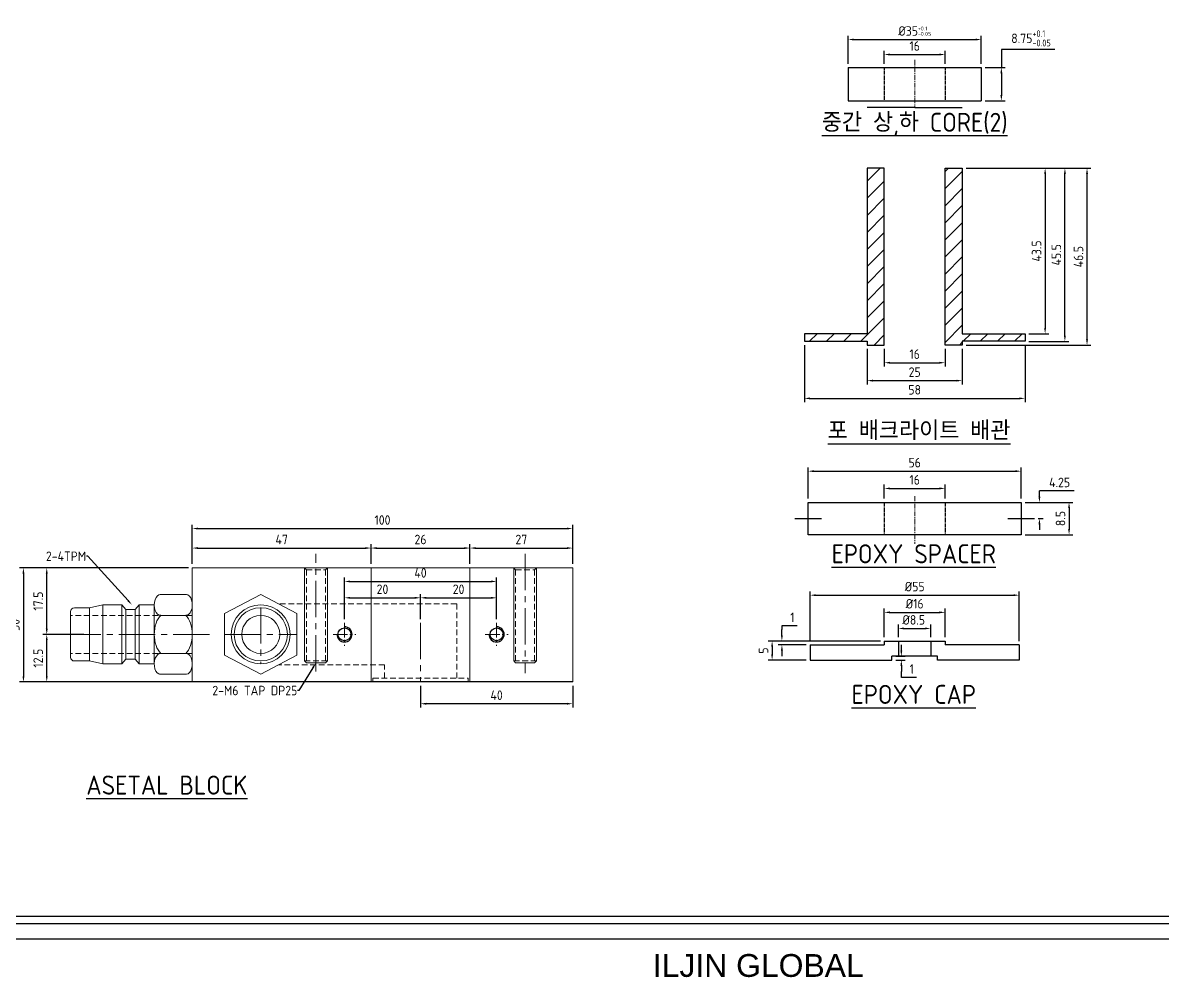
# Model space of a CAD drawing. Header units: inches. Extents: x 0 to 3212, y -602 to 1112.
# Drawn here: x 226.7 to 526.2, y 9.9 to 260.8 of the extents above; entities that cross this region are included whole.
import ezdxf
from ezdxf import colors
from ezdxf.entities.mleader import LeaderData, LeaderLine
from ezdxf.math import Vec2, Vec3

# ---------------------------------------------------------------- set-up
doc = ezdxf.new("R2010")
doc.units = ezdxf.units.IN
for name, pattern in [('CENTER', [2, 1.25, -0.25, 0.25, -0.25]), ('CENTER2', [28.575, 19.05, -3.175, 3.175, -3.175]), ('DASHED', [0.75, 0.5, -0.25]), ('HIDDEN', [0.375, 0.25, -0.125])]:
    doc.linetypes.add(name, pattern=pattern)
doc.layers.add('03_Center', color=1, linetype='CENTER', lineweight=13)
for name, color, linetype in [('______', 7, 'Continuous'), ('도면', 3, 'Continuous'), ('도면 표제', 7, 'Continuous'), ('숨은선', 2, 'HIDDEN')]:
    doc.layers.add(name, color=color, linetype=linetype)
doc.styles.add('ISO', font='isocp.shx')
doc.styles.add('ISOCP', font='isocp.shx')
doc.styles.get("Standard").update_dxf_attribs({"font": 'arial.ttf'})
doc.dimstyles.new('ILJINGLOBAL', dxfattribs={"dimtxt": 2.5, "dimasz": 1.5, "dimexe": 1, "dimexo": 1, "dimgap": 1, "dimtad": 1, "dimtoh": 1, "dimzin": 9, "dimdsep": 46, "dimtxsty": 'ISOCP', "dimcen": 0, "dimclrd": 1, "dimclre": 1, "dimclrt": 2, "dimazin": 2, "dimtm": 1e-09, "dimtfac": 1, "dimtofl": 0, "dimtmove": 1, "dimatfit": 3, "dimfxl": 1, "dimtolj": 1, "dimtzin": 0, "dimarcsym": 0})

# ---------------------------------------------------------------- blocks, each defined once
blk = doc.blocks.new('*D74')
at = {"color": 1, "lineweight": -2, "transparency": 16777216}
for p, q in [((453.12, 99.27), (453.12, 106.81)), ((454.62, 105.81), (467.62, 105.81)), ((469.12, 99.27), (469.12, 106.81))]:
    blk.add_line(p, q, dxfattribs=at)
at = {"color": 1, "transparency": 16777216}
for points in [[(454.62, 106.06), (454.62, 105.56), (453.12, 105.81)], [(467.62, 106.06), (467.62, 105.56), (469.12, 105.81)]]:
    blk.add_solid(points, dxfattribs=at)
at = {"layer": 'Defpoints', "color": 0, "transparency": 16777216}
for p in [(469.12, 105.81), (453.12, 98.27), (469.12, 98.27)]:
    blk.add_point(p, dxfattribs=at)
at = {"color": 2, "transparency": 16777216, "insert": (461.12, 108.06), "char_height": 2.5, "attachment_point": 5, "style": 'ISOCP'}
blk.add_mtext('\\A1;%%C16', dxfattribs=at)
blk = doc.blocks.new('*D75')
at = {"color": 1, "lineweight": -2, "transparency": 16777216}
for p, q in [((456.84, 99.27), (456.84, 102.58)), ((465.34, 99.27), (465.34, 102.58)), ((458.34, 101.58), (463.84, 101.58))]:
    blk.add_line(p, q, dxfattribs=at)
at = {"color": 1, "transparency": 16777216}
for points in [[(458.34, 101.83), (458.34, 101.33), (456.84, 101.58)], [(463.84, 101.83), (463.84, 101.33), (465.34, 101.58)]]:
    blk.add_solid(points, dxfattribs=at)
at = {"layer": 'Defpoints', "color": 0, "transparency": 16777216}
for p in [(465.34, 101.58), (456.84, 98.27), (465.34, 98.27)]:
    blk.add_point(p, dxfattribs=at)
at = {"color": 2, "transparency": 16777216, "insert": (460.87, 103.83), "char_height": 2.5, "attachment_point": 5, "style": 'ISOCP'}
blk.add_mtext('\\A1;%%C8.5', dxfattribs=at)
blk = doc.blocks.new('*D76')
at = {"color": 1, "lineweight": -2, "transparency": 16777216}
for p, q in [((433.62, 98.27), (433.62, 111.32)), ((488.62, 98.27), (488.62, 111.32)), ((435.12, 110.32), (487.12, 110.32))]:
    blk.add_line(p, q, dxfattribs=at)
at = {"color": 1, "transparency": 16777216}
for points in [[(435.12, 110.57), (435.12, 110.07), (433.62, 110.32)], [(487.12, 110.57), (487.12, 110.07), (488.62, 110.32)]]:
    blk.add_solid(points, dxfattribs=at)
at = {"layer": 'Defpoints', "color": 0, "transparency": 16777216}
for p in [(488.62, 110.32), (433.62, 97.27), (488.62, 97.27)]:
    blk.add_point(p, dxfattribs=at)
at = {"color": 2, "transparency": 16777216, "insert": (461.12, 112.57), "char_height": 2.5, "attachment_point": 5, "style": 'ISOCP'}
blk.add_mtext('\\A1;%%C55', dxfattribs=at)
blk = doc.blocks.new('*D77')
at = {"color": 1, "lineweight": -2, "transparency": 16777216}
for p, q in [((430.21, 102.24), (426.21, 102.24)), ((426.21, 102.24), (426.21, 101.27)), ((426.21, 99.77), (426.21, 101.27)), ((450.62, 98.27), (425.21, 98.27)), ((432.62, 97.27), (425.21, 97.27)), ((426.21, 95.77), (426.21, 94.27))]:
    blk.add_line(p, q, dxfattribs=at)
at = {"color": 1, "transparency": 16777216}
for points in [[(425.96, 99.77), (426.46, 99.77), (426.21, 98.27)], [(425.96, 95.77), (426.46, 95.77), (426.21, 97.27)]]:
    blk.add_solid(points, dxfattribs=at)
at = {"layer": 'Defpoints', "color": 0, "transparency": 16777216}
for p in [(426.21, 97.27), (433.62, 97.27), (451.62, 98.27)]:
    blk.add_point(p, dxfattribs=at)
at = {"color": 2, "transparency": 16777216, "insert": (428.96, 104.49), "char_height": 2.5, "attachment_point": 5, "style": 'ISOCP'}
blk.add_mtext('\\A1;1', dxfattribs=at)
blk = doc.blocks.new('*D78')
at = {"color": 1, "lineweight": -2, "transparency": 16777216}
for p, q in [((452.12, 98.27), (422.64, 98.27)), ((423.64, 96.77), (423.64, 94.77)), ((432.62, 93.27), (422.64, 93.27))]:
    blk.add_line(p, q, dxfattribs=at)
at = {"color": 1, "transparency": 16777216}
for points in [[(423.39, 96.77), (423.89, 96.77), (423.64, 98.27)], [(423.39, 94.77), (423.89, 94.77), (423.64, 93.27)]]:
    blk.add_solid(points, dxfattribs=at)
at = {"layer": 'Defpoints', "color": 0, "transparency": 16777216}
for p in [(453.12, 98.27), (423.64, 93.27), (433.62, 93.27)]:
    blk.add_point(p, dxfattribs=at)
at = {"color": 2, "transparency": 16777216, "insert": (421.39, 95.77), "char_height": 2.5, "attachment_point": 5, "rotation": 90, "style": 'ISOCP'}
blk.add_mtext('\\A1;5', dxfattribs=at)
blk = doc.blocks.new('*D127')
at = {"color": 1, "lineweight": -2, "transparency": 16777216}
for p, q in [((238.61, 100.02), (231.95, 100.02)), ((232.95, 89.02), (232.95, 98.52)), ((275.34, 87.52), (231.95, 87.52))]:
    blk.add_line(p, q, dxfattribs=at)
at = {"color": 1, "transparency": 16777216}
for points in [[(232.7, 98.52), (233.2, 98.52), (232.95, 100.02)], [(232.7, 89.02), (233.2, 89.02), (232.95, 87.52)]]:
    blk.add_solid(points, dxfattribs=at)
at = {"layer": 'Defpoints', "color": 0, "transparency": 16777216}
for p in [(232.95, 100.02), (239.61, 100.02), (276.34, 87.52)]:
    blk.add_point(p, dxfattribs=at)
at = {"color": 2, "transparency": 16777216, "insert": (230.7, 93.77), "char_height": 2.5, "attachment_point": 5, "rotation": 90, "style": 'ISOCP'}
blk.add_mtext('\\A1;12.5', dxfattribs=at)
blk = doc.blocks.new('*D128')
at = {"color": 1, "lineweight": -2, "transparency": 16777216}
for p, q in [((311.21, 104.02), (311.21, 114.93)), ((312.71, 113.93), (349.71, 113.93)), ((351.21, 104.02), (351.21, 114.93))]:
    blk.add_line(p, q, dxfattribs=at)
at = {"color": 1, "transparency": 16777216}
for points in [[(312.71, 114.18), (312.71, 113.68), (311.21, 113.93)], [(349.71, 114.18), (349.71, 113.68), (351.21, 113.93)]]:
    blk.add_solid(points, dxfattribs=at)
at = {"layer": 'Defpoints', "color": 0, "transparency": 16777216}
for p in [(351.21, 113.93), (311.21, 103.02), (351.21, 103.02)]:
    blk.add_point(p, dxfattribs=at)
at = {"color": 2, "transparency": 16777216, "insert": (331.21, 116.18), "char_height": 2.5, "attachment_point": 5, "style": 'ISOCP'}
blk.add_mtext('\\A1;40', dxfattribs=at)
blk = doc.blocks.new('*D129')
at = {"color": 1, "lineweight": -2, "transparency": 16777216}
for p, q in [((311.21, 104.02), (311.21, 110.63)), ((312.71, 109.63), (329.71, 109.63)), ((331.21, 104.02), (331.21, 110.63))]:
    blk.add_line(p, q, dxfattribs=at)
at = {"color": 1, "transparency": 16777216}
for points in [[(312.71, 109.88), (312.71, 109.38), (311.21, 109.63)], [(329.71, 109.88), (329.71, 109.38), (331.21, 109.63)]]:
    blk.add_solid(points, dxfattribs=at)
at = {"layer": 'Defpoints', "color": 0, "transparency": 16777216}
for p in [(331.21, 109.63), (311.21, 103.02), (331.21, 103.02)]:
    blk.add_point(p, dxfattribs=at)
at = {"color": 2, "transparency": 16777216, "insert": (321.21, 111.88), "char_height": 2.5, "attachment_point": 5, "style": 'ISOCP'}
blk.add_mtext('\\A1;20', dxfattribs=at)
blk = doc.blocks.new('*D130')
at = {"color": 1, "lineweight": -2, "transparency": 16777216}
for p, q in [((331.21, 105.02), (331.21, 110.63)), ((332.71, 109.63), (349.71, 109.63)), ((351.21, 104.02), (351.21, 110.63))]:
    blk.add_line(p, q, dxfattribs=at)
at = {"color": 1, "transparency": 16777216}
for points in [[(332.71, 109.88), (332.71, 109.38), (331.21, 109.63)], [(349.71, 109.88), (349.71, 109.38), (351.21, 109.63)]]:
    blk.add_solid(points, dxfattribs=at)
at = {"layer": 'Defpoints', "color": 0, "transparency": 16777216}
for p in [(351.21, 109.63), (331.21, 104.02), (351.21, 103.02)]:
    blk.add_point(p, dxfattribs=at)
at = {"color": 2, "transparency": 16777216, "insert": (341.21, 111.88), "char_height": 2.5, "attachment_point": 5, "style": 'ISOCP'}
blk.add_mtext('\\A1;20', dxfattribs=at)
blk = doc.blocks.new('*D131')
at = {"color": 1, "lineweight": -2, "transparency": 16777216}
for p, q in [((270.21, 117.52), (231.95, 117.52)), ((232.95, 101.52), (232.95, 116.02)), ((242.73, 100.02), (231.95, 100.02))]:
    blk.add_line(p, q, dxfattribs=at)
at = {"color": 1, "transparency": 16777216}
for points in [[(232.7, 116.02), (233.2, 116.02), (232.95, 117.52)], [(232.7, 101.52), (233.2, 101.52), (232.95, 100.02)]]:
    blk.add_solid(points, dxfattribs=at)
at = {"layer": 'Defpoints', "color": 0, "transparency": 16777216}
for p in [(232.95, 117.52), (271.21, 117.52), (243.73, 100.02)]:
    blk.add_point(p, dxfattribs=at)
at = {"color": 2, "transparency": 16777216, "insert": (230.7, 108.77), "char_height": 2.5, "attachment_point": 5, "rotation": 90, "style": 'ISOCP'}
blk.add_mtext('\\A1;17.5', dxfattribs=at)
blk = doc.blocks.new('*D132')
at = {"color": 1, "lineweight": -2, "transparency": 16777216}
for p, q in [((270.21, 117.52), (225.82, 117.52)), ((226.82, 116.02), (226.82, 89.02)), ((270.21, 87.52), (225.82, 87.52))]:
    blk.add_line(p, q, dxfattribs=at)
at = {"color": 1, "transparency": 16777216}
for points in [[(226.57, 116.02), (227.07, 116.02), (226.82, 117.52)], [(226.57, 89.02), (227.07, 89.02), (226.82, 87.52)]]:
    blk.add_solid(points, dxfattribs=at)
at = {"layer": 'Defpoints', "color": 0, "transparency": 16777216}
for p in [(271.21, 117.52), (226.82, 87.52), (271.21, 87.52)]:
    blk.add_point(p, dxfattribs=at)
at = {"color": 2, "transparency": 16777216, "insert": (224.57, 102.52), "char_height": 2.5, "attachment_point": 5, "rotation": 90, "style": 'ISOCP'}
blk.add_mtext('\\A1;30', dxfattribs=at)
blk = doc.blocks.new('*D136')
at = {"color": 1, "lineweight": -2, "transparency": 16777216}
for p, q in [((331.21, 86.52), (331.21, 80.79)), ((371.21, 86.52), (371.21, 80.79)), ((369.71, 81.79), (332.71, 81.79))]:
    blk.add_line(p, q, dxfattribs=at)
at = {"color": 1, "transparency": 16777216}
for points in [[(332.71, 82.04), (332.71, 81.54), (331.21, 81.79)], [(369.71, 82.04), (369.71, 81.54), (371.21, 81.79)]]:
    blk.add_solid(points, dxfattribs=at)
at = {"layer": 'Defpoints', "color": 0, "transparency": 16777216}
for p in [(331.21, 87.52), (371.21, 87.52), (331.21, 81.79)]:
    blk.add_point(p, dxfattribs=at)
at = {"color": 2, "transparency": 16777216, "insert": (351.21, 84.04), "char_height": 2.5, "attachment_point": 5, "style": 'ISOCP'}
blk.add_mtext('\\A1;40', dxfattribs=at)
blk = doc.blocks.new('*D137')
at = {"color": 1, "lineweight": -2, "transparency": 16777216}
for p, q in [((271.21, 118.52), (271.21, 123.71)), ((318.21, 118.52), (318.21, 123.71)), ((272.71, 122.71), (316.71, 122.71))]:
    blk.add_line(p, q, dxfattribs=at)
at = {"color": 1, "transparency": 16777216}
for points in [[(272.71, 122.96), (272.71, 122.46), (271.21, 122.71)], [(316.71, 122.96), (316.71, 122.46), (318.21, 122.71)]]:
    blk.add_solid(points, dxfattribs=at)
at = {"layer": 'Defpoints', "color": 0, "transparency": 16777216}
for p in [(318.21, 122.71), (271.21, 117.52), (318.21, 117.52)]:
    blk.add_point(p, dxfattribs=at)
at = {"color": 2, "transparency": 16777216, "insert": (294.71, 124.96), "char_height": 2.5, "attachment_point": 5, "style": 'ISOCP'}
blk.add_mtext('\\A1;47', dxfattribs=at)
blk = doc.blocks.new('*D138')
at = {"color": 1, "lineweight": -2, "transparency": 16777216}
for p, q in [((318.21, 118.52), (318.21, 123.71)), ((344.21, 118.52), (344.21, 123.71)), ((319.71, 122.71), (342.71, 122.71))]:
    blk.add_line(p, q, dxfattribs=at)
at = {"color": 1, "transparency": 16777216}
for points in [[(319.71, 122.96), (319.71, 122.46), (318.21, 122.71)], [(342.71, 122.96), (342.71, 122.46), (344.21, 122.71)]]:
    blk.add_solid(points, dxfattribs=at)
at = {"layer": 'Defpoints', "color": 0, "transparency": 16777216}
for p in [(344.21, 122.71), (318.21, 117.52), (344.21, 117.52)]:
    blk.add_point(p, dxfattribs=at)
at = {"color": 2, "transparency": 16777216, "insert": (331.21, 124.96), "char_height": 2.5, "attachment_point": 5, "style": 'ISOCP'}
blk.add_mtext('\\A1;26', dxfattribs=at)
blk = doc.blocks.new('*D139')
at = {"color": 1, "lineweight": -2, "transparency": 16777216}
for p, q in [((344.21, 118.52), (344.21, 123.71)), ((371.21, 118.52), (371.21, 123.71)), ((345.71, 122.71), (369.71, 122.71))]:
    blk.add_line(p, q, dxfattribs=at)
at = {"color": 1, "transparency": 16777216}
for points in [[(345.71, 122.96), (345.71, 122.46), (344.21, 122.71)], [(369.71, 122.96), (369.71, 122.46), (371.21, 122.71)]]:
    blk.add_solid(points, dxfattribs=at)
at = {"layer": 'Defpoints', "color": 0, "transparency": 16777216}
for p in [(371.21, 122.71), (344.21, 117.52), (371.21, 117.52)]:
    blk.add_point(p, dxfattribs=at)
at = {"color": 2, "transparency": 16777216, "insert": (357.71, 124.96), "char_height": 2.5, "attachment_point": 5, "style": 'ISOCP'}
blk.add_mtext('\\A1;27', dxfattribs=at)
blk = doc.blocks.new('*D140')
at = {"color": 1, "lineweight": -2, "transparency": 16777216}
for p, q in [((271.21, 118.52), (271.21, 128.83)), ((371.21, 118.52), (371.21, 128.83)), ((272.71, 127.83), (369.71, 127.83))]:
    blk.add_line(p, q, dxfattribs=at)
at = {"color": 1, "transparency": 16777216}
for points in [[(272.71, 128.08), (272.71, 127.58), (271.21, 127.83)], [(369.71, 128.08), (369.71, 127.58), (371.21, 127.83)]]:
    blk.add_solid(points, dxfattribs=at)
at = {"layer": 'Defpoints', "color": 0, "transparency": 16777216}
for p in [(371.21, 127.83), (271.21, 117.52), (371.21, 117.52)]:
    blk.add_point(p, dxfattribs=at)
at = {"color": 2, "transparency": 16777216, "insert": (321.21, 130.08), "char_height": 2.5, "attachment_point": 5, "style": 'ISOCP'}
blk.add_mtext('\\A1;100', dxfattribs=at)
blk = doc.blocks.new('*D225')
at = {"color": 1, "lineweight": -2, "transparency": 16777216}
for p, q in [((443.62, 250), (443.62, 257.36)), ((445.12, 256.36), (477.12, 256.36)), ((478.62, 250), (478.62, 257.36))]:
    blk.add_line(p, q, dxfattribs=at)
at = {"color": 1, "transparency": 16777216}
for points in [[(445.12, 256.61), (445.12, 256.11), (443.62, 256.36)], [(477.12, 256.61), (477.12, 256.11), (478.62, 256.36)]]:
    blk.add_solid(points, dxfattribs=at)
at = {"layer": 'Defpoints', "color": 0, "transparency": 16777216}
for p in [(478.62, 256.36), (443.62, 249), (478.62, 249)]:
    blk.add_point(p, dxfattribs=at)
at = {"color": 2, "transparency": 16777216, "insert": (461.12, 258.61), "char_height": 2.5, "attachment_point": 5, "style": 'ISOCP'}
blk.add_mtext('\\A1;%%c35{\\H1.000000;\\S+0.1^ -0.05;}', dxfattribs=at)
blk = doc.blocks.new('*D226')
at = {"color": 1, "lineweight": -2, "transparency": 16777216}
for p, q in [((453.12, 250), (453.12, 253.42)), ((454.62, 252.42), (467.62, 252.42)), ((469.12, 250), (469.12, 253.42))]:
    blk.add_line(p, q, dxfattribs=at)
at = {"color": 1, "transparency": 16777216}
for points in [[(454.62, 252.67), (454.62, 252.17), (453.12, 252.42)], [(467.62, 252.67), (467.62, 252.17), (469.12, 252.42)]]:
    blk.add_solid(points, dxfattribs=at)
at = {"layer": 'Defpoints', "color": 0, "transparency": 16777216}
for p in [(469.12, 252.42), (453.12, 249), (469.12, 249)]:
    blk.add_point(p, dxfattribs=at)
at = {"color": 2, "transparency": 16777216, "insert": (461.12, 254.67), "char_height": 2.5, "attachment_point": 5, "style": 'ISOCP'}
blk.add_mtext('\\A1;16', dxfattribs=at)
blk = doc.blocks.new('*D227')
at = {"color": 1, "lineweight": -2, "transparency": 16777216}
for p, q in [((498, 253.77), (483.9, 253.77)), ((483.9, 253.77), (483.9, 249)), ((479.62, 249), (484.9, 249)), ((483.9, 247.5), (483.9, 241.75)), ((479.62, 240.25), (484.9, 240.25))]:
    blk.add_line(p, q, dxfattribs=at)
at = {"color": 1, "transparency": 16777216}
for points in [[(483.65, 247.5), (484.15, 247.5), (483.9, 249)], [(483.65, 241.75), (484.15, 241.75), (483.9, 240.25)]]:
    blk.add_solid(points, dxfattribs=at)
at = {"layer": 'Defpoints', "color": 0, "transparency": 16777216}
for p in [(478.62, 249), (478.62, 240.25), (483.9, 240.25)]:
    blk.add_point(p, dxfattribs=at)
at = {"color": 2, "transparency": 16777216, "insert": (491.7, 256.68), "char_height": 2.5, "attachment_point": 5, "style": 'ISOCP'}
blk.add_mtext('\\A1;8.75{\\H0.7x;\\S+0.1^ -0.05;}', dxfattribs=at)
blk = doc.blocks.new('*D239')
at = {"color": 1, "lineweight": -2, "transparency": 16777216}
for p, q in [((453.12, 175.04), (453.12, 170.42)), ((469.12, 175.04), (469.12, 170.42)), ((454.62, 171.42), (467.62, 171.42))]:
    blk.add_line(p, q, dxfattribs=at)
at = {"color": 1, "transparency": 16777216}
for points in [[(454.62, 171.67), (454.62, 171.17), (453.12, 171.42)], [(467.62, 171.67), (467.62, 171.17), (469.12, 171.42)]]:
    blk.add_solid(points, dxfattribs=at)
at = {"layer": 'Defpoints', "color": 0, "transparency": 16777216}
for p in [(453.12, 176.04), (469.12, 176.04), (469.12, 171.42)]:
    blk.add_point(p, dxfattribs=at)
at = {"color": 2, "transparency": 16777216, "insert": (461.12, 173.67), "char_height": 2.5, "attachment_point": 5, "style": 'ISOCP'}
blk.add_mtext('\\A1;16', dxfattribs=at)
blk = doc.blocks.new('*D240')
at = {"color": 1, "lineweight": -2, "transparency": 16777216}
for p, q in [((448.62, 175.04), (448.62, 165.71)), ((473.62, 175.04), (473.62, 165.71)), ((450.12, 166.71), (472.12, 166.71))]:
    blk.add_line(p, q, dxfattribs=at)
at = {"color": 1, "transparency": 16777216}
for points in [[(450.12, 166.96), (450.12, 166.46), (448.62, 166.71)], [(472.12, 166.96), (472.12, 166.46), (473.62, 166.71)]]:
    blk.add_solid(points, dxfattribs=at)
at = {"layer": 'Defpoints', "color": 0, "transparency": 16777216}
for p in [(448.62, 176.04), (473.62, 176.04), (473.62, 166.71)]:
    blk.add_point(p, dxfattribs=at)
at = {"color": 2, "transparency": 16777216, "insert": (461.12, 168.96), "char_height": 2.5, "attachment_point": 5, "style": 'ISOCP'}
blk.add_mtext('\\A1;25', dxfattribs=at)
blk = doc.blocks.new('*D241')
at = {"color": 1, "lineweight": -2, "transparency": 16777216}
for p, q in [((432.12, 176.04), (432.12, 161.05)), ((490.12, 176.04), (490.12, 161.05)), ((433.62, 162.05), (488.62, 162.05))]:
    blk.add_line(p, q, dxfattribs=at)
at = {"color": 1, "transparency": 16777216}
for points in [[(433.62, 162.3), (433.62, 161.8), (432.12, 162.05)], [(488.62, 162.3), (488.62, 161.8), (490.12, 162.05)]]:
    blk.add_solid(points, dxfattribs=at)
at = {"layer": 'Defpoints', "color": 0, "transparency": 16777216}
for p in [(432.12, 177.04), (490.12, 177.04), (490.12, 162.05)]:
    blk.add_point(p, dxfattribs=at)
at = {"color": 2, "transparency": 16777216, "insert": (461.12, 164.3), "char_height": 2.5, "attachment_point": 5, "style": 'ISOCP'}
blk.add_mtext('\\A1;58', dxfattribs=at)
blk = doc.blocks.new('*D242')
at = {"color": 1, "lineweight": -2, "transparency": 16777216}
for p, q in [((474.62, 222.54), (496.41, 222.54)), ((495.41, 221.04), (495.41, 180.54)), ((491.12, 179.04), (496.41, 179.04))]:
    blk.add_line(p, q, dxfattribs=at)
at = {"color": 1, "transparency": 16777216}
for points in [[(495.16, 221.04), (495.66, 221.04), (495.41, 222.54)], [(495.16, 180.54), (495.66, 180.54), (495.41, 179.04)]]:
    blk.add_solid(points, dxfattribs=at)
at = {"layer": 'Defpoints', "color": 0, "transparency": 16777216}
for p in [(473.62, 222.54), (490.12, 179.04), (495.41, 179.04)]:
    blk.add_point(p, dxfattribs=at)
at = {"color": 2, "transparency": 16777216, "insert": (493.16, 200.79), "char_height": 2.5, "attachment_point": 5, "rotation": 90, "style": 'ISOCP'}
blk.add_mtext('\\A1;43.5', dxfattribs=at)
blk = doc.blocks.new('*D243')
at = {"color": 1, "lineweight": -2, "transparency": 16777216}
for p, q in [((474.62, 222.54), (501.61, 222.54)), ((500.61, 178.54), (500.61, 221.04)), ((491.12, 177.04), (501.61, 177.04))]:
    blk.add_line(p, q, dxfattribs=at)
at = {"color": 1, "transparency": 16777216}
for points in [[(500.36, 221.04), (500.86, 221.04), (500.61, 222.54)], [(500.36, 178.54), (500.86, 178.54), (500.61, 177.04)]]:
    blk.add_solid(points, dxfattribs=at)
at = {"layer": 'Defpoints', "color": 0, "transparency": 16777216}
for p in [(473.62, 222.54), (500.61, 222.54), (490.12, 177.04)]:
    blk.add_point(p, dxfattribs=at)
at = {"color": 2, "transparency": 16777216, "insert": (498.36, 199.79), "char_height": 2.5, "attachment_point": 5, "rotation": 90, "style": 'ISOCP'}
blk.add_mtext('\\A1;45.5', dxfattribs=at)
blk = doc.blocks.new('*D244')
at = {"color": 1, "lineweight": -2, "transparency": 16777216}
for p, q in [((474.62, 222.54), (507.43, 222.54)), ((506.43, 177.54), (506.43, 221.04)), ((474.62, 176.04), (507.43, 176.04))]:
    blk.add_line(p, q, dxfattribs=at)
at = {"color": 1, "transparency": 16777216}
for points in [[(506.18, 221.04), (506.68, 221.04), (506.43, 222.54)], [(506.18, 177.54), (506.68, 177.54), (506.43, 176.04)]]:
    blk.add_solid(points, dxfattribs=at)
at = {"layer": 'Defpoints', "color": 0, "transparency": 16777216}
for p in [(473.62, 222.54), (506.43, 222.54), (473.62, 176.04)]:
    blk.add_point(p, dxfattribs=at)
at = {"color": 2, "transparency": 16777216, "insert": (504.18, 199.29), "char_height": 2.5, "attachment_point": 5, "rotation": 90, "style": 'ISOCP'}
blk.add_mtext('\\A1;46.5', dxfattribs=at)
blk = doc.blocks.new('*D245')
at = {"color": 1, "lineweight": -2, "transparency": 16777216}
for p, q in [((453.12, 135.71), (453.12, 139.38)), ((454.62, 138.38), (467.62, 138.38)), ((469.12, 135.71), (469.12, 139.38))]:
    blk.add_line(p, q, dxfattribs=at)
at = {"color": 1, "transparency": 16777216}
for points in [[(454.62, 138.63), (454.62, 138.13), (453.12, 138.38)], [(467.62, 138.63), (467.62, 138.13), (469.12, 138.38)]]:
    blk.add_solid(points, dxfattribs=at)
at = {"layer": 'Defpoints', "color": 0, "transparency": 16777216}
for p in [(469.12, 138.38), (453.12, 134.71), (469.12, 134.71)]:
    blk.add_point(p, dxfattribs=at)
at = {"color": 2, "transparency": 16777216, "insert": (461.12, 140.63), "char_height": 2.5, "attachment_point": 5, "style": 'ISOCP'}
blk.add_mtext('\\A1;16', dxfattribs=at)
blk = doc.blocks.new('*D246')
at = {"color": 1, "lineweight": -2, "transparency": 16777216}
for p, q in [((433.12, 135.71), (433.12, 143.91)), ((489.12, 135.71), (489.12, 143.91)), ((434.62, 142.91), (487.62, 142.91))]:
    blk.add_line(p, q, dxfattribs=at)
at = {"color": 1, "transparency": 16777216}
for points in [[(434.62, 143.16), (434.62, 142.66), (433.12, 142.91)], [(487.62, 143.16), (487.62, 142.66), (489.12, 142.91)]]:
    blk.add_solid(points, dxfattribs=at)
at = {"layer": 'Defpoints', "color": 0, "transparency": 16777216}
for p in [(489.12, 142.91), (433.12, 134.71), (489.12, 134.71)]:
    blk.add_point(p, dxfattribs=at)
at = {"color": 2, "transparency": 16777216, "insert": (461.12, 145.16), "char_height": 2.5, "attachment_point": 5, "style": 'ISOCP'}
blk.add_mtext('\\A1;56', dxfattribs=at)
blk = doc.blocks.new('*D247')
at = {"color": 1, "lineweight": -2, "transparency": 16777216}
for p, q in [((493.91, 136.21), (493.91, 137.71)), ((503.02, 137.71), (493.91, 137.71)), ((490.12, 134.71), (494.91, 134.71)), ((493.62, 130.46), (494.91, 130.46)), ((493.91, 128.96), (493.91, 127.46))]:
    blk.add_line(p, q, dxfattribs=at)
at = {"color": 1, "transparency": 16777216}
for points in [[(493.66, 136.21), (494.16, 136.21), (493.91, 134.71)], [(493.66, 128.96), (494.16, 128.96), (493.91, 130.46)]]:
    blk.add_solid(points, dxfattribs=at)
at = {"layer": 'Defpoints', "color": 0, "transparency": 16777216}
for p in [(489.12, 134.71), (492.62, 130.46), (493.91, 130.46)]:
    blk.add_point(p, dxfattribs=at)
at = {"color": 2, "transparency": 16777216, "insert": (499.22, 139.96), "char_height": 2.5, "attachment_point": 5, "style": 'ISOCP'}
blk.add_mtext('\\A1;4.25', dxfattribs=at)
blk = doc.blocks.new('*D248')
at = {"color": 1, "lineweight": -2, "transparency": 16777216}
for p, q in [((490.12, 134.71), (502.7, 134.71)), ((501.7, 133.21), (501.7, 127.71)), ((490.12, 126.21), (502.7, 126.21))]:
    blk.add_line(p, q, dxfattribs=at)
at = {"color": 1, "transparency": 16777216}
for points in [[(501.45, 133.21), (501.95, 133.21), (501.7, 134.71)], [(501.45, 127.71), (501.95, 127.71), (501.7, 126.21)]]:
    blk.add_solid(points, dxfattribs=at)
at = {"layer": 'Defpoints', "color": 0, "transparency": 16777216}
for p in [(489.12, 134.71), (489.12, 126.21), (501.7, 126.21)]:
    blk.add_point(p, dxfattribs=at)
at = {"color": 2, "transparency": 16777216, "insert": (499.45, 130.46), "char_height": 2.5, "attachment_point": 5, "rotation": 90, "style": 'ISOCP'}
blk.add_mtext('\\A1;8.5', dxfattribs=at)
blk = doc.blocks.new('*D249')
at = {"color": 1, "lineweight": -2, "transparency": 16777216}
for p, q in [((457.61, 95.77), (457.61, 97.27)), ((456.12, 94.27), (458.61, 94.27)), ((456.12, 93.27), (458.61, 93.27)), ((457.61, 91.77), (457.61, 90.27)), ((457.61, 88.67), (457.61, 90.27)), ((461.61, 88.67), (457.61, 88.67))]:
    blk.add_line(p, q, dxfattribs=at)
at = {"color": 1, "transparency": 16777216}
for points in [[(457.36, 95.77), (457.86, 95.77), (457.61, 94.27)], [(457.36, 91.77), (457.86, 91.77), (457.61, 93.27)]]:
    blk.add_solid(points, dxfattribs=at)
at = {"layer": 'Defpoints', "color": 0, "transparency": 16777216}
for p in [(455.12, 94.27), (455.12, 93.27), (457.61, 93.27)]:
    blk.add_point(p, dxfattribs=at)
at = {"color": 2, "transparency": 16777216, "insert": (460.36, 90.92), "char_height": 2.5, "attachment_point": 5, "style": 'ISOCP'}
blk.add_mtext('\\A1;1', dxfattribs=at)

msp = doc.modelspace()

# ---------------------------------------------------------------- hatches: boundary and pattern name
h = msp.add_hatch()
h.set_pattern_fill('LINE', color=2, angle=45)
h.set_pattern_definition([(45, (509.1413, -119.9664), (-2.245064, 2.245064), [])])
h.paths.add_polyline_path([(453.124, 222.543), (448.6244, 222.543), (448.6244, 179.043), (432.1244, 179.043), (432.1244, 177.043), (448.6211, 177.043), (448.6211, 176.043), (453.124, 176.043)])
h.paths.add_polyline_path([(473.6244, 222.543), (469.1249, 222.543), (469.1249, 176.043), (473.6244, 176.043), (473.6244, 177.043), (490.1244, 177.043), (490.1244, 179.043), (473.6244, 179.043)])

# ---------------------------------------------------------------- linework, layer by layer
for p, q in [((443.6244, 248.9986), (478.6244, 248.9986)), ((443.6244, 248.9986), (443.6244, 240.2486)), ((478.6244, 248.9986), (478.6244, 240.2486)), ((443.6244, 240.2486), (478.6244, 240.2486)), ((461.1244, 238.4837), (448.6244, 238.4837)), ((461.1244, 238.4837), (473.6244, 238.4837)), ((433.1244, 134.7073), (489.1244, 134.7073)), ((433.1244, 126.2073), (433.1244, 134.7073)), ((489.1244, 134.7073), (489.1244, 126.2073)), ((489.1244, 126.2073), (433.1244, 126.2073)), ((433.6244, 97.2747), (433.6244, 93.2747)), ((433.6244, 97.2747), (453.1244, 97.2747)), ((453.1244, 98.2747), (453.1244, 97.2747)), ((453.1244, 98.2747), (469.1244, 98.2747)), ((456.8444, 98.2747), (456.8444, 94.2747)), ((465.3444, 98.2747), (465.3444, 94.2747)), ((469.1244, 98.2747), (469.1244, 97.2747)), ((488.6244, 97.2747), (469.1244, 97.2747)), ((488.6244, 97.2747), (488.6244, 93.2747)), ((433.6244, 93.2747), (455.1244, 93.2747)), ((455.1244, 93.2747), (455.1244, 94.2747)), ((467.1244, 94.2747), (455.1244, 94.2747)), ((467.1244, 93.2747), (467.1244, 94.2747)), ((488.6244, 93.2747), (467.1244, 93.2747)), ((371.2144, 87.5235), (271.2144, 87.5235))]:
    msp.add_line(p, q)
at = {"color": 151}
for p, q in [((429.6244, 130.4573), (436.6244, 130.4573)), ((485.6244, 130.4573), (492.6244, 130.4573))]:
    msp.add_line(p, q, dxfattribs=at)
at = {"color": 1, "linetype": 'CENTER2', "lineweight": 15, "ltscale": 0.5}
for p, q in [((303.7144, 90.2774), (303.7144, 121.1655)), ((358.7144, 121.1655), (358.7144, 89.8169)), ((289.2144, 107.1176), (289.2144, 92.3883)), ((331.2143, 103.0235), (331.2144, 87.5235)), ((275.7144, 100.0235), (239.609, 100.0235)), ((279.7144, 100.0235), (298.7144, 100.0235))]:
    msp.add_line(p, q, dxfattribs=at)
at = {"lineweight": 15, "ltscale": 0.5}
for p, q in [((271.2144, 117.5235), (271.2144, 87.5235)), ((371.2144, 117.5235), (271.2144, 117.5235)), ((300.7144, 117.5235), (300.7144, 93.0235)), ((300.7144, 117.5235), (306.7144, 117.5235)), ((306.7144, 117.5235), (306.7144, 93.0235)), ((355.7144, 117.5235), (355.7144, 93.0235)), ((355.7144, 117.5235), (361.7144, 117.5235)), ((361.7144, 117.5235), (361.7144, 93.0235)), ((300.7144, 93.0235), (301.2144, 92.5235)), ((306.7144, 93.0235), (306.2144, 92.5235)), ((355.7144, 93.0235), (356.2144, 92.5235)), ((361.7144, 93.0235), (361.2144, 92.5235)), ((301.2144, 92.5235), (306.2144, 92.5235)), ((356.2144, 92.5235), (361.2144, 92.5235))]:
    msp.add_line(p, q, dxfattribs=at)
at = {"color": 2, "linetype": 'DASHED', "lineweight": 15, "ltscale": 3}
for p, q in [((300.7144, 117.5235), (301.2144, 117.0235)), ((301.2144, 117.0235), (301.2144, 92.5235)), ((301.2144, 117.0235), (306.2144, 117.0235)), ((306.7144, 117.5235), (306.2144, 117.0235)), ((306.2144, 117.0235), (306.2144, 92.5235)), ((355.7144, 117.5235), (356.2144, 117.0235)), ((356.2144, 117.0235), (356.2144, 92.5235)), ((356.2144, 117.0235), (361.2144, 117.0235)), ((361.7144, 117.5235), (361.2144, 117.0235)), ((361.2144, 117.0235), (361.2144, 92.5235)), ((271.2144, 105.0235), (239.2144, 105.0235)), ((271.2144, 95.0235), (239.2144, 95.0235)), ((300.7144, 93.0235), (306.7144, 93.0235)), ((355.7144, 93.0235), (361.7144, 93.0235))]:
    msp.add_line(p, q, dxfattribs=at)
at = {"color": 2, "lineweight": 15, "ltscale": 0.5}
for p, q in [((262.7539, 110.5235), (269.5927, 110.5235)), ((279.7144, 105.4956), (289.2144, 110.5235)), ((289.2144, 110.5235), (298.7144, 105.4956)), ((239.2144, 94.0235), (239.2144, 106.0235)), ((240.2144, 107.0235), (244.2144, 107.0235)), ((247.7144, 107.7735), (244.2144, 107.0235)), ((244.2144, 107.0235), (244.2144, 93.0235)), ((247.7144, 92.2735), (247.7144, 107.7735)), ((252.7144, 107.7735), (247.7144, 107.7735)), ((252.7144, 107.7735), (252.7144, 92.2735)), ((253.7144, 106.5235), (252.7144, 107.7735)), ((253.7144, 93.5235), (253.7144, 106.5235)), ((256.2144, 106.5235), (253.7144, 106.5235)), ((257.2144, 107.7735), (256.2144, 106.5235)), ((256.2144, 106.5235), (256.2144, 93.5235)), ((257.2144, 92.2735), (257.2144, 107.7735)), ((261.2144, 107.7735), (257.2144, 107.7735)), ((261.2144, 92.2735), (261.2144, 107.7735)), ((262.9258, 105.0235), (269.5029, 105.0235)), ((271.2144, 92.2735), (271.2144, 107.7634)), ((279.7144, 94.5513), (279.7144, 105.4956)), ((298.7144, 105.4956), (298.7144, 94.5513)), ((240.2144, 93.0235), (244.2144, 93.0235)), ((247.7144, 92.2735), (244.2144, 93.0235)), ((253.7144, 93.5235), (252.7144, 92.2735)), ((256.2144, 93.5235), (253.7144, 93.5235)), ((257.2144, 92.2735), (256.2144, 93.5235)), ((262.9258, 95.0235), (269.5029, 95.0235)), ((289.2144, 89.5235), (279.7144, 94.5513)), ((298.7144, 94.5513), (289.2144, 89.5235)), ((252.7144, 92.2735), (247.7144, 92.2735)), ((261.2144, 92.2735), (257.2144, 92.2735)), ((262.5497, 89.5235), (269.6438, 89.5235))]:
    msp.add_line(p, q, dxfattribs=at)
at = {"color": 1, "linetype": 'CENTER2', "lineweight": 15, "ltscale": 0.2}
for p, q in [((311.2144, 103.0235), (311.2144, 97.0235)), ((351.2144, 103.0235), (351.2144, 97.0235)), ((308.2144, 100.0235), (314.2144, 100.0235)), ((348.2144, 100.0235), (354.2144, 100.0235))]:
    msp.add_line(p, q, dxfattribs=at)
at = {"color": 2}
for points in [[(453.124, 222.543), (448.6244, 222.543), (448.6244, 179.043), (432.1244, 179.043), (432.1244, 177.043), (448.6211, 177.043), (448.6211, 176.043), (453.124, 176.043)], [(473.6244, 176.043), (469.1249, 176.043), (469.1249, 222.543), (473.6244, 222.543), (473.6244, 179.043), (490.1244, 179.043), (490.1244, 177.043), (473.6244, 177.043)]]:
    msp.add_lwpolyline(points, close=True, dxfattribs=at)
at = {"color": 4, "linetype": 'DASHED', "lineweight": 15, "ltscale": 3}
for points in [[(340.7144, 88.5235), (340.7144, 108.0235), (293.938, 108.0235)], [(321.7144, 88.5235), (321.7144, 92.0235), (293.938, 92.0235)], [(318.7144, 87.5235), (318.7143, 88.5235), (343.7144, 88.5235), (343.7144, 87.5235)]]:
    msp.add_lwpolyline(points, dxfattribs=at)
at = {"color": 2, "lineweight": 15, "ltscale": 0.5}
for radius in [7.75, 7, 5]:
    msp.add_circle((289.2144, 100.0235), radius, dxfattribs=at)
for centre in [(311.2144, 100.0235), (351.2144, 100.0235)]:
    msp.add_circle(centre, 1.7)
for centre, start, end in [((240.2144, 106.0235), 90, 180), ((240.2144, 94.0235), 180, 270)]:
    msp.add_arc(centre, 1, start, end, dxfattribs=at)
at = {"color": 1}
for centre in [(311.2144, 100.0235), (351.2144, 100.0235)]:
    msp.add_arc(centre, 2, 180, 90, dxfattribs=at)
at = {"color": 2, "lineweight": 15, "ltscale": 0.5}
for centre, major_axis, ratio, start_param, end_param in [((262.8255, 107.7685), (0, -2.7433), 0.5873025, 3.11049719, 6.3507991), ((269.6032, 107.7685), (0, -2.7433), 0.5873025, 6.2155696, 9.39206935), ((264.4367, 100.0235), (0, -5.6608), 0.56923115, 3.62960364, 5.79517432), ((267.9921, 100.0235), (0, -5.6608), 0.56923115, 6.763792, 8.93676697), ((262.8255, 92.2685), (0, -2.7433), 0.5873025, 3.06615584, 6.27382081), ((269.6032, 92.2685), (0, -2.7433), 0.5873025, 6.31577752, 9.5349469)]:
    msp.add_ellipse(centre, major_axis=major_axis, ratio=ratio, start_param=start_param, end_param=end_param, dxfattribs=at)
at = {"layer": '03_Center'}
for p, q in [((461.1244, 250.9986), (461.1244, 238.4837)), ((461.1244, 136.3576), (461.1244, 123.8576))]:
    msp.add_line(p, q, dxfattribs=at)
at = {"layer": '______', "lineweight": 5}
for p, q in [((318.2143, 117.5235), (318.2143, 87.5235)), ((344.2144, 117.5235), (344.2144, 87.5235)), ((371.2144, 117.5235), (371.2144, 87.5235))]:
    msp.add_line(p, q, dxfattribs=at)
at = {"layer": '도면'}
for points in [[(820, 20), (820, 574), (20, 574), (20, 20)], [(816, 24), (816, 570), (24, 570), (24, 24)], [(814, 26), (814, 568), (26, 568), (26, 26)]]:
    msp.add_lwpolyline(points, close=True, dxfattribs=at)
at = {"layer": '숨은선'}
for p, q in [((453.1244, 248.9986), (453.1244, 240.2486)), ((469.1244, 248.9986), (469.1244, 240.2486)), ((453.1244, 134.7073), (453.1244, 126.2073)), ((469.1244, 134.7073), (469.1244, 126.2073))]:
    msp.add_line(p, q, dxfattribs=at)

# ---------------------------------------------------------------- texts
at = {"char_height": 5, "attachment_point": 2, "style": 'ISOCP'}
for s, insert in [('{\\Fisocp,whgtxt|c129;\\L중간 상,하\\Fisocp|c129; CORE(2)}', (461.1245, 237.1079)), ('{\\Fisocp,whgtxt|c129;\\L포 배크라이트\\Fisocp|c129; \\Fisocp,whgtxt|c129;배관}', (462.2801, 156.0661)), ('{\\LEPOXY SPACER}', (460.8743, 123.6951))]:
    msp.add_mtext_dynamic_manual_height_columns(s, width=79.158904, gutter_width=1, heights=[0], dxfattribs=dict(at, insert=insert))
for s, insert in [('{\\LEPOXY CAP}', (460.8746, 86.744)), ('{\\LASETAL BLOCK}', (264.5178, 62.9077))]:
    msp.add_mtext_dynamic_auto_height_columns(s, width=79.158904, gutter_width=1, height=0, count=1, dxfattribs=dict(at, insert=insert))
at = {"layer": '도면 표제', "insert": (420, 16), "char_height": 6, "width": 70.604749, "attachment_point": 2}
msp.add_mtext('ILJIN GLOBAL', dxfattribs=at)

# ---------------------------------------------------------------- dimensions: what is measured, and where the dimension line sits
dim = msp.add_linear_dim(base=(478.6244, 256.3588), p1=(443.6244, 248.9986), p2=(478.6244, 248.9986), text='%%c<>', dimstyle='ILJINGLOBAL', override={"dimtol": 1, "dimtp": 0.1, "dimtm": 0.05, "dimtfac": 0.4, "dimfxl": 0.5, "dimtfillclr": 1, "dimtzin": 8})
dim.commit()
dim.dimension.update_dxf_attribs({"geometry": '*D225', "text_midpoint": (461.1244, 258.6088)})
dim = msp.add_linear_dim(base=(483.9008, 240.2486), p1=(478.6244, 248.9986), p2=(478.6244, 240.2486), angle=90, text='<>{\\H0.7x;\\S+0.1^ -0.05;}', dimstyle='ILJINGLOBAL', override={"dimfxl": 0.5, "dimtfillclr": 1})
dim.commit()
dim.dimension.update_dxf_attribs({"geometry": '*D227', "text_midpoint": (485.8826, 253.7726), "dimtype": 160})
for base, p1, p2, picture, middle in [((469.1244, 252.4154), (453.1244, 248.9986), (469.1244, 248.9986), '*D226', (461.1244, 254.6654)), ((490.1244, 162.0485), (432.1244, 177.043), (490.1244, 177.043), '*D241', (461.1244, 164.2985)), ((473.6244, 166.7062), (448.6211, 176.043), (473.6244, 176.043), '*D240', (461.1228, 168.9565)), ((469.1249, 171.4177), (453.124, 176.043), (469.1249, 176.043), '*D239', (461.1244, 173.6677)), ((489.1244, 142.913), (433.1244, 134.7073), (489.1244, 134.7073), '*D246', (461.1244, 145.163)), ((469.1244, 138.3815), (453.1244, 134.7073), (469.1244, 134.7073), '*D245', (461.1244, 140.6315)), ((371.2144, 127.8338), (271.2144, 117.5235), (371.2144, 117.5235), '*D140', (321.2144, 130.0838)), ((318.2143, 122.7058), (271.2144, 117.5235), (318.2143, 117.5235), '*D137', (294.7143, 124.9558)), ((344.2144, 122.7058), (318.2143, 117.5235), (344.2144, 117.5235), '*D138', (331.2143, 124.956)), ((371.2144, 122.7058), (344.2144, 117.5235), (371.2144, 117.5235), '*D139', (357.7144, 124.956)), ((351.2144, 113.9269), (311.2144, 103.0235), (351.2144, 103.0235), '*D128', (331.2144, 116.1769)), ((331.2143, 109.6342), (311.2144, 103.0235), (331.2143, 103.0235), '*D129', (321.2143, 111.8845)), ((351.2144, 109.6342), (331.2143, 104.0235), (351.2144, 103.0235), '*D130', (341.2143, 111.8845)), ((331.2144, 81.7864), (371.2144, 87.5235), (331.2144, 87.5235), '*D136', (351.2144, 84.0364))]:
    dim = msp.add_linear_dim(base=base, p1=p1, p2=p2, dimstyle='ILJINGLOBAL', override={"dimfxl": 0.5, "dimtfillclr": 1})
    dim.commit()
    dim.dimension.update_dxf_attribs({"geometry": picture, "text_midpoint": middle})
for base, p1, p2, picture, middle in [((495.4053, 179.043), (473.6244, 222.543), (490.1244, 179.043), '*D242', (493.1553, 200.793)), ((500.6134, 222.543), (490.1244, 177.043), (473.6244, 222.543), '*D243', (498.3634, 199.793)), ((506.4334, 222.543), (473.6244, 176.043), (473.6244, 222.543), '*D244', (504.1834, 199.293)), ((501.6999, 126.2073), (489.1244, 134.7073), (489.1244, 126.2073), '*D248', (499.4499, 130.4573)), ((226.8214, 87.5235), (271.2144, 117.5235), (271.2144, 87.5235), '*D132', (224.5714, 102.5235)), ((232.9509, 117.5235), (243.7349, 100.0235), (271.2144, 117.5235), '*D131', (230.7009, 108.7735)), ((232.9509, 100.0235), (276.3402, 87.5235), (239.609, 100.0235), '*D127', (230.7006, 93.7735))]:
    dim = msp.add_linear_dim(base=base, p1=p1, p2=p2, angle=90, dimstyle='ILJINGLOBAL', override={"dimfxl": 0.5, "dimtfillclr": 1})
    dim.commit()
    dim.dimension.update_dxf_attribs({"geometry": picture, "text_midpoint": middle})
for base, p1, p2, picture, middle in [((493.914, 130.4573), (489.1244, 134.7073), (492.6244, 130.4573), '*D247', (498.5925, 134.8326)), ((457.612, 93.2747), (455.1244, 94.2747), (455.1244, 93.2747), '*D249', (458.0569, 88.6728))]:
    dim = msp.add_linear_dim(base=base, p1=p1, p2=p2, angle=90, dimstyle='ILJINGLOBAL', override={"dimfxl": 0.5, "dimtfillclr": 1})
    dim.commit()
    dim.dimension.update_dxf_attribs({"geometry": picture, "text_midpoint": middle, "dimtype": 160})
for base, p1, p2, picture, middle in [((488.6244, 110.3181), (433.6244, 97.2747), (488.6244, 97.2747), '*D76', (461.1244, 112.5681)), ((469.1244, 105.8089), (453.1244, 98.2747), (469.1244, 98.2747), '*D74', (461.1244, 108.0589))]:
    dim = msp.add_linear_dim(base=base, p1=p1, p2=p2, text='%%C<>', dimstyle='ILJINGLOBAL')
    dim.commit()
    dim.dimension.update_dxf_attribs({"geometry": picture, "text_midpoint": middle})
for base, p1, p2, picture, middle in [((426.205, 97.2747), (451.6244, 98.2747), (433.6245, 97.2747), '*D77', (426.5031, 102.244)), ((423.6359, 93.2747), (453.1244, 98.2747), (433.6245, 93.2747), '*D78', (423.6359, 95.7747))]:
    dim = msp.add_linear_dim(base=base, p1=p1, p2=p2, angle=90, dimstyle='ILJINGLOBAL')
    dim.commit()
    dim.dimension.update_dxf_attribs({"geometry": picture, "text_midpoint": middle, "dimtype": 160})
dim = msp.add_linear_dim(base=(465.3444, 101.5803), p1=(456.8444, 98.2747), p2=(465.3444, 98.2747), text='%%C<>', dimstyle='ILJINGLOBAL')
dim.commit()
dim.dimension.update_dxf_attribs({"geometry": '*D75', "text_midpoint": (460.8746, 101.5803), "dimtype": 160})

# ---------------------------------------------------------------- leaders
at = {"color": 1}
ml = msp.add_multileader_mtext('Standard', dxfattribs=at)
ml.set_content('{\\Fisocp,whgtxt|c129;\\C2;2-4TPM}', color=1, style='ISO')
ml.set_leader_properties()
ml.build(insert=Vec2(0, 0))
ml.multileader.update_dxf_attribs({"dogleg_length": 0.36, "arrow_head_size": 1.5})
ctx = ml.context
ctx.base_point, ctx.char_height, ctx.arrow_head_size, ctx.landing_gap_size, ctx.plane_origin = Vec3(232.1378, 120.5529), 2.5, 1.5, 0.09, Vec3(282.9922, 111.7291)
ctx.text_align_type = 2
notes = []
notes.append((ctx, [(0, (1, 1, 0), (243.7413, 120.5529), (-1, 0), 0.36, [(0, [(255.3402, 107.7735)], 0, [])])]))
ctx.mtext.insert, ctx.mtext.alignment, ctx.mtext.flow_direction = Vec3(243.2913, 121.8029), 3, 5
ml = msp.add_multileader_mtext('Standard')
ml.set_content('{\\Fisocp,whgtxt|c129;\\C2;2-\\Fisocp,whgtxt|c0;M6\\Fisocp,whgtxt|c129; TAP DP25}', color=256, style='ISOCP')
ml.set_leader_properties(color=1)
ml.build(insert=Vec2(0, 0))
ml.multileader.update_dxf_attribs({"dogleg_length": 0.36, "arrow_head_size": 1.5})
ctx = ml.context
ctx.base_point, ctx.char_height, ctx.arrow_head_size, ctx.landing_gap_size, ctx.plane_origin = Vec3(274.8238, 85.2507), 2.5, 1.5, 0.09, Vec3(303.7144, 92.5235)
ctx.text_align_type = 2
notes.append((ctx, [(0, (1, 1, 0), (299.26, 85.2507), (-1, 0), 0.36, [(0, [(303.7144, 92.5235)], 0, [])])]))
ctx.mtext.insert, ctx.mtext.alignment, ctx.mtext.flow_direction = Vec3(298.81, 86.5094), 3, 5
for ctx, leaders in notes:
    for number, flags, end, landing, length, lines in leaders:
        leader = LeaderData()
        leader.index, (leader.has_last_leader_line, leader.has_dogleg_vector, leader.attachment_direction) = number, flags
        leader.last_leader_point, leader.dogleg_vector, leader.dogleg_length = Vec3(end), Vec3(landing), length
        for number, points, colour, breaks in lines:
            line = LeaderLine()
            line.index, line.vertices, line.color, line.breaks = number, Vec3.list(points), colors.encode_raw_color(colour), breaks
            leader.lines.append(line)
        ctx.leaders.append(leader)

doc.saveas('drawing.dxf')
